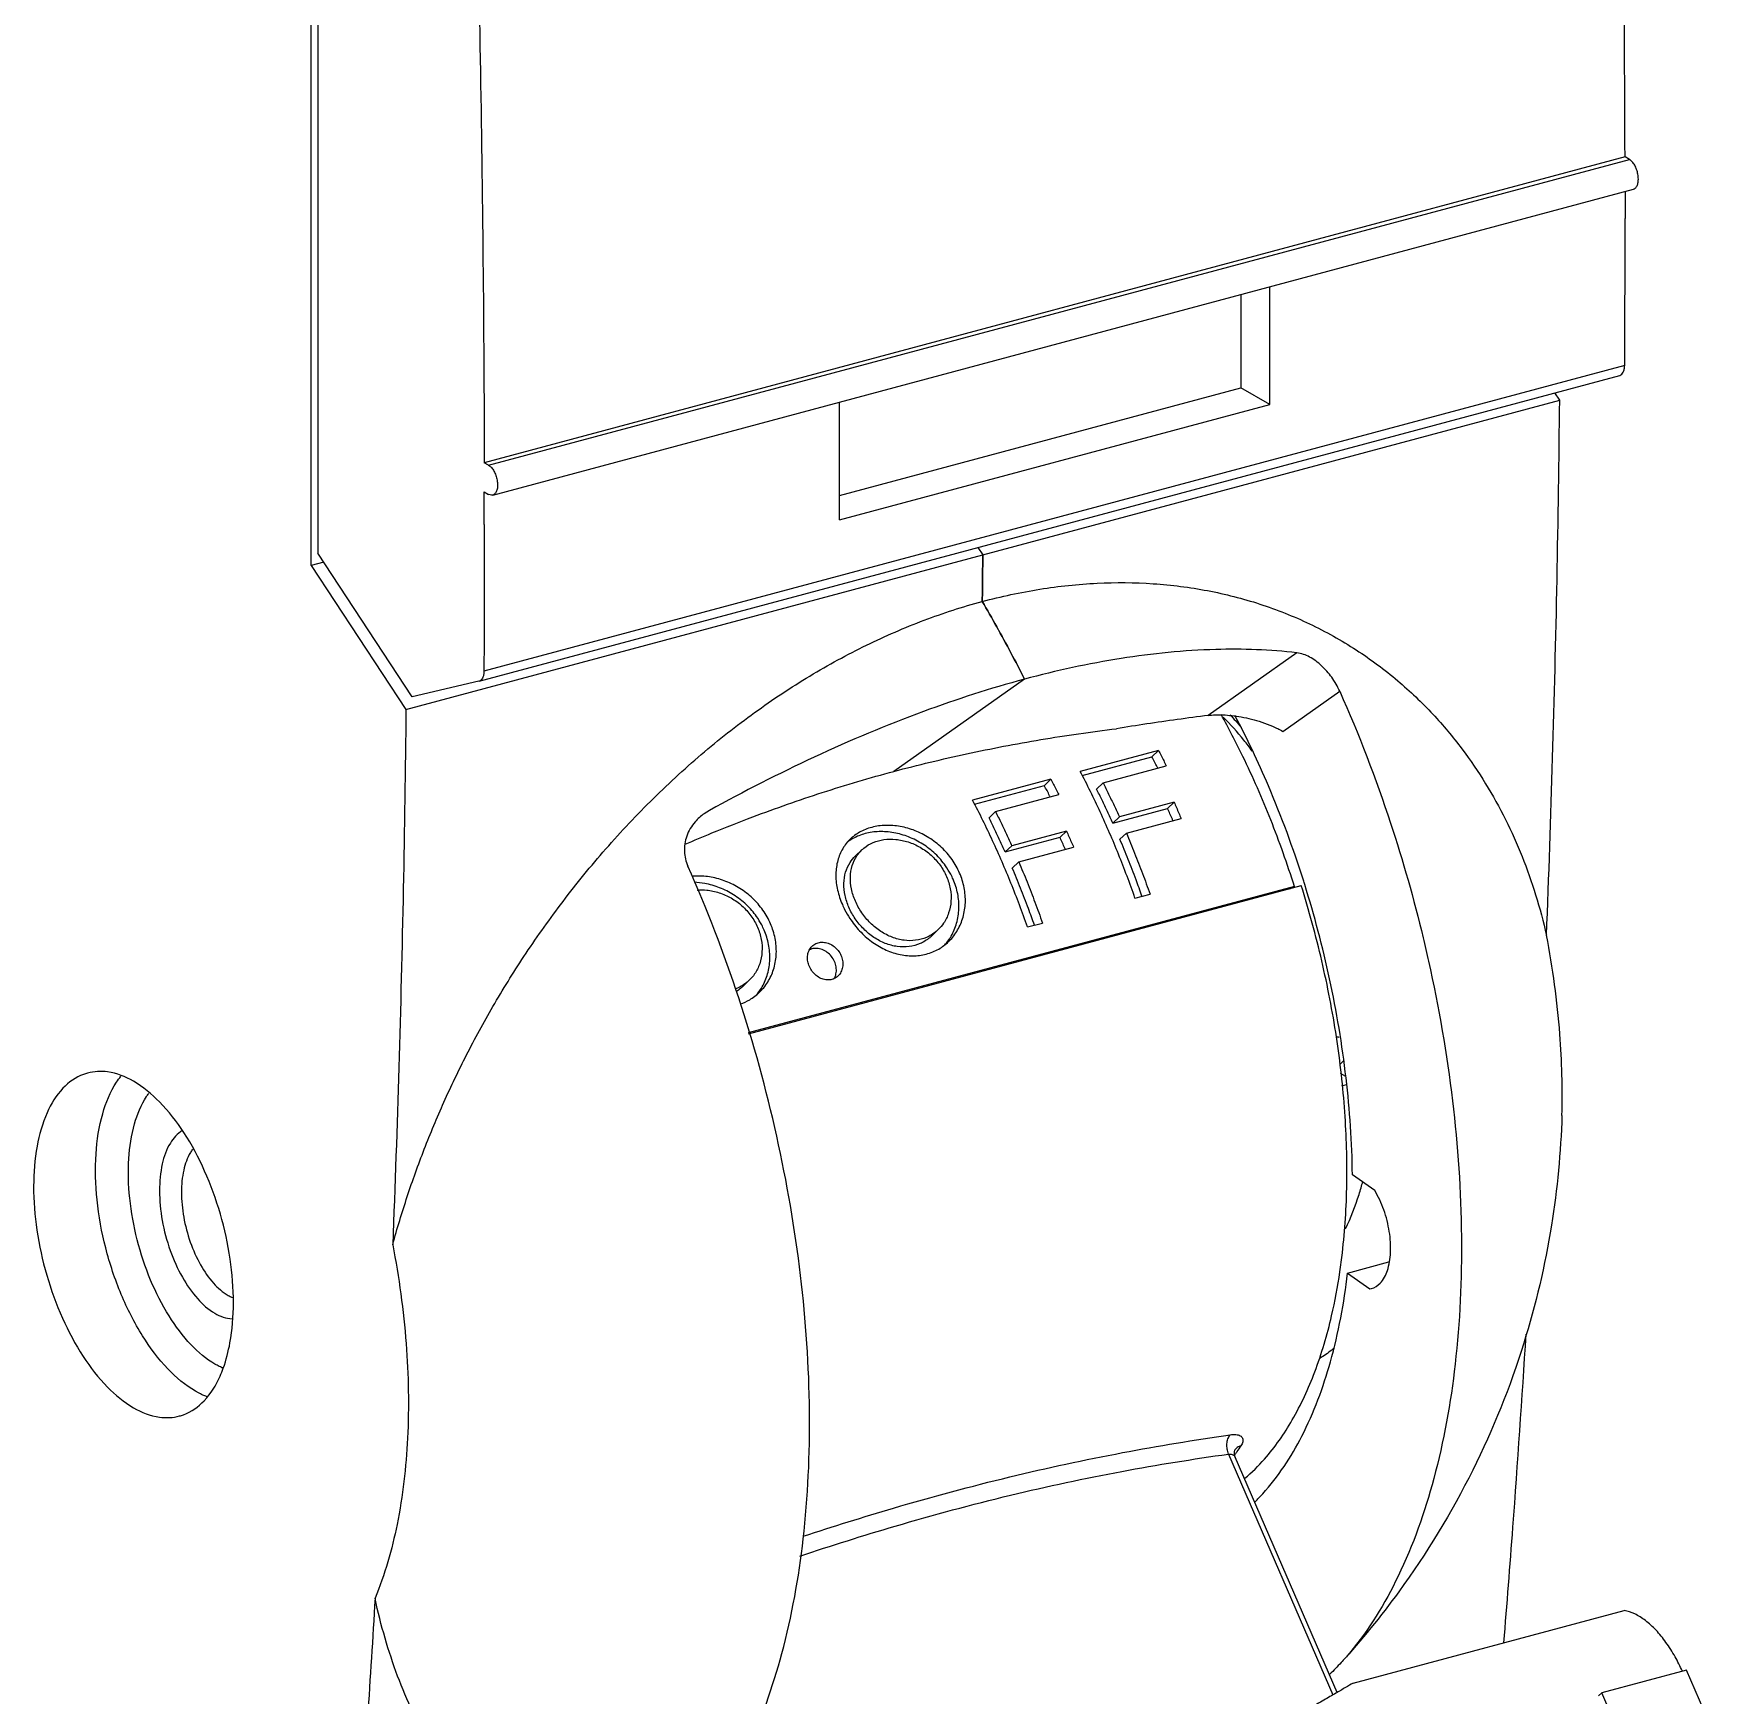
# Model space of a CAD drawing. Extents: x -77 to 255, y -304 to -148.
# Drawn here: x -9.47 to 11.81, y -242.28 to -221.22 of the extents above; entities that cross this region are included whole.
import ezdxf

# ---------------------------------------------------------------- set-up
doc = ezdxf.new("R2010")
doc.units = 0
doc.header["$LTSCALE"] = 1.21
doc.header["$MEASUREMENT"] = 0
doc.layers.get('0').update_dxf_attribs({"linetype": 'CONTINUOUS'})

msp = doc.modelspace()

# ---------------------------------------------------------------- linework, layer by layer
for p, q in [((-5.951, -227.964), (-5.951, -210.386)), ((-5.868, -210.363), (-5.868, -227.806)), ((10.705, -222.783), (-3.758, -226.659)), ((-3.702, -226.692), (10.761, -222.815)), ((10.761, -222.815), (10.705, -222.783)), ((-3.65, -227.069), (10.813, -223.192)), ((5.836, -224.526), (5.836, -225.71)), ((-3.823, -229.428), (10.64, -225.552)), ((10.701, -225.425), (-3.762, -229.302)), ((0.746, -227.074), (5.836, -225.71)), ((6.2, -225.92), (5.836, -225.71)), ((9.877, -225.866), (9.815, -225.773)), ((-4.751, -229.787), (9.877, -225.866)), ((0.745, -227.382), (6.2, -225.92)), ((-3.702, -226.692), (-3.758, -226.659)), ((-3.757, -227.028), (-3.702, -227.06)), ((2.501, -227.733), (2.563, -227.826)), ((-5.793, -227.921), (-5.951, -227.964)), ((-4.672, -229.625), (-5.868, -227.806)), ((-5.951, -227.963), (-4.751, -229.787)), ((6.546, -229.069), (5.421, -229.863)), ((-3.825, -229.429), (-4.672, -229.625)), ((-3.823, -229.428), (-3.825, -229.429)), ((3.091, -229.403), (1.435, -230.571)), ((6.366, -230.064), (7.088, -229.556)), ((4.789, -230.306), (3.798, -230.572)), ((3.823, -230.622), (4.707, -230.385)), ((4.088, -230.715), (4.889, -230.501)), ((4.707, -230.385), (4.789, -230.306)), ((3.426, -230.672), (2.434, -230.937)), ((3.343, -230.751), (3.426, -230.672)), ((4.005, -230.795), (4.088, -230.715)), ((2.459, -230.988), (3.343, -230.751)), ((2.724, -231.081), (3.526, -230.866)), ((-0.903, -231.066), (-0.97, -231.108)), ((2.642, -231.16), (2.724, -231.081)), ((4.212, -231.228), (4.906, -231.042)), ((4.212, -231.228), (4.294, -231.149)), ((4.988, -230.963), (4.294, -231.149)), ((4.906, -231.042), (4.988, -230.963)), ((3.624, -231.329), (2.93, -231.515)), ((3.542, -231.407), (3.624, -231.329)), ((4.301, -231.432), (4.383, -231.354)), ((4.383, -231.354), (5.077, -231.168)), ((1.028, -231.567), (0.946, -231.646)), ((2.848, -231.593), (3.542, -231.407)), ((2.848, -231.593), (2.93, -231.515)), ((3.019, -231.719), (3.714, -231.533)), ((2.937, -231.798), (3.019, -231.719)), ((6.514, -232.031), (-0.41, -233.886)), ((-0.407, -233.897), (6.6, -232.019)), ((4.492, -232.178), (4.683, -232.127)), ((6.454, -232.058), (6.514, -232.031)), ((1.998, -232.577), (1.915, -232.656)), ((3.129, -232.543), (3.319, -232.493)), ((-0.399, -233.219), (-0.481, -233.298)), ((7.166, -234.438), (7.098, -234.399)), ((7.116, -234.556), (7.174, -234.54)), ((7.531, -235.883), (7.249, -235.684)), ((7.187, -236.931), (7.711, -236.788)), ((7.187, -236.931), (7.469, -237.13)), ((7.469, -237.13), (7.491, -237.125)), ((7.469, -237.13), (7.491, -237.125)), ((5.679, -239.224), (7.001, -242.276)), ((5.757, -239.174), (5.758, -239.171)), ((7.055, -242.245), (5.763, -239.262)), ((7.259, -242.126), (10.693, -241.206)), ((11.484, -241.961), (10.41, -242.249)), ((11.813, -242.721), (11.484, -241.961)), ((10.369, -242.288), (10.41, -242.249)), ((10.739, -243.009), (10.41, -242.249))]:
    msp.add_line(p, q)
msp.add_lwpolyline([(5.763, -239.262), (5.754, -239.232), (5.753, -239.193), (5.757, -239.174)])
for points, knots in [([(10.705, -222.783), (10.701, -221.077), (10.666, -217.652), (10.533, -212.494), (10.393, -209.043), (10.309, -207.311)], [0, 0, 0, 0, 5.116465, 10.27661, 15.478226, 15.478226, 15.478226, 15.478226]), ([(-4.154, -211.187), (-4.07, -212.919), (-3.929, -216.371), (-3.797, -221.528), (-3.762, -224.954), (-3.758, -226.659)], [0, 0, 0, 0, 5.201616, 10.361761, 15.478226, 15.478226, 15.478226, 15.478226]), ([(10.874, -223.064), (10.874, -223.044), (10.87, -223.003), (10.854, -222.944), (10.83, -222.889), (10.8, -222.845), (10.774, -222.823), (10.761, -222.815)], [0, 0, 0, 0, 0.0604585, 0.1229306, 0.1831774, 0.2373558, 0.2828728, 0.2828728, 0.2828728, 0.2828728]), ([(10.813, -223.192), (10.818, -223.191), (10.834, -223.184), (10.856, -223.158), (10.871, -223.115), (10.874, -223.082), (10.874, -223.064)], [0, 0, 0, 0, 0.0156992, 0.0518025, 0.0966641, 0.1507381, 0.1507381, 0.1507381, 0.1507381]), ([(10.706, -223.221), (10.706, -223.244), (10.706, -223.312), (10.706, -223.427), (10.706, -223.519), (10.706, -223.565)], [0, 0, 0, 0, 0.0678233, 0.2057235, 0.3436474, 0.3436474, 0.3436474, 0.3436474]), ([(10.701, -225.425), (10.702, -225.219), (10.704, -224.805), (10.706, -224.185), (10.706, -223.772), (10.706, -223.565)], [0, 0, 0, 0, 0.619497, 1.23969, 1.860598, 1.860598, 1.860598, 1.860598]), ([(6.202, -224.772), (6.202, -224.726), (6.202, -224.634), (6.202, -224.519), (6.202, -224.451), (6.202, -224.428)], [0, 0, 0, 0, 0.1379427, 0.2758429, 0.3436482, 0.3436482, 0.3436482, 0.3436482]), ([(6.2, -225.92), (6.2, -225.793), (6.202, -225.537), (6.201, -225.155), (6.202, -224.9), (6.202, -224.772)], [0, 0, 0, 0, 0.382206, 0.765263, 1.147995, 1.147995, 1.147995, 1.147995]), ([(10.64, -225.552), (10.649, -225.549), (10.667, -225.539), (10.686, -225.51), (10.698, -225.471), (10.7, -225.441), (10.701, -225.425)], [0, 0, 0, 0, 0.0272564, 0.0608124, 0.1013654, 0.1490655, 0.1490655, 0.1490655, 0.1490655]), ([(0.747, -226.234), (0.747, -226.188), (0.747, -226.096), (0.747, -225.982), (0.747, -225.913), (0.747, -225.89)], [0, 0, 0, 0, 0.1379172, 0.2758683, 0.3436422, 0.3436422, 0.3436422, 0.3436422]), ([(9.71, -232.649), (9.739, -231.9), (9.791, -230.397), (9.847, -228.136), (9.869, -226.624), (9.877, -225.866)], [0, 0, 0, 0, 2.248115, 4.509929, 6.785107, 6.785107, 6.785107, 6.785107]), ([(0.745, -227.382), (0.746, -227.255), (0.746, -227), (0.747, -226.617), (0.747, -226.362), (0.747, -226.234)], [0, 0, 0, 0, 0.382401, 0.765066, 1.147994, 1.147994, 1.147994, 1.147994]), ([(-3.702, -226.692), (-3.688, -226.7), (-3.663, -226.722), (-3.633, -226.766), (-3.609, -226.82), (-3.593, -226.88), (-3.589, -226.921), (-3.589, -226.941)], [0, 0, 0, 0, 0.0455232, 0.099706, 0.1599537, 0.2224219, 0.2828728, 0.2828728, 0.2828728, 0.2828728]), ([(-3.757, -227.441), (-3.757, -227.395), (-3.757, -227.303), (-3.757, -227.166), (-3.757, -227.074), (-3.757, -227.028)], [0, 0, 0, 0, 0.1379239, 0.2758241, 0.4137242, 0.4137242, 0.4137242, 0.4137242]), ([(-3.65, -227.069), (-3.655, -227.07), (-3.673, -227.072), (-3.691, -227.066), (-3.702, -227.06)], [0, 0, 0, 0, 0.01696717, 0.05359358, 0.05359358, 0.05359358, 0.05359358]), ([(-3.589, -226.941), (-3.589, -226.959), (-3.592, -226.992), (-3.607, -227.035), (-3.629, -227.061), (-3.645, -227.068), (-3.65, -227.069)], [0, 0, 0, 0, 0.0540802, 0.098943, 0.135045, 0.1507382, 0.1507382, 0.1507382, 0.1507382]), ([(-3.757, -227.441), (-3.757, -227.648), (-3.757, -228.062), (-3.759, -228.682), (-3.761, -229.095), (-3.762, -229.302)], [0, 0, 0, 0, 0.620908, 1.2411, 1.860598, 1.860598, 1.860598, 1.860598]), ([(2.556, -228.418), (2.557, -228.352), (2.558, -228.221), (2.561, -228.024), (2.562, -227.892), (2.563, -227.826)], [0, 0, 0, 0, 0.1971954, 0.3944888, 0.5918799, 0.5918799, 0.5918799, 0.5918799]), ([(2.556, -228.418), (2.797, -228.354), (3.279, -228.25), (4.006, -228.173), (4.72, -228.178), (5.412, -228.266), (6.078, -228.436), (6.712, -228.688), (7.299, -229.016), (7.822, -229.404), (8.267, -229.829), (8.637, -230.27), (8.942, -230.719), (9.195, -231.176), (9.406, -231.648), (9.58, -232.139), (9.67, -232.476), (9.71, -232.649)], [0, 0, 0, 0, 0.74825, 1.477566, 2.189015, 2.883242, 3.565692, 4.246086, 4.923762, 5.577175, 6.193474, 6.765715, 7.301383, 7.819175, 8.332498, 8.84955, 9.379604, 9.379604, 9.379604, 9.379604]), ([(-2.253, -231.596), (-2.06, -231.374), (-1.66, -230.945), (-1.018, -230.352), (-0.342, -229.82), (0.358, -229.356), (1.077, -228.964), (1.808, -228.646), (2.307, -228.485), (2.556, -228.418)], [0, 0, 0, 0, 0.880281, 1.75889, 2.618744, 3.457534, 4.27626, 5.07245, 5.846036, 5.846036, 5.846036, 5.846036]), ([(3.091, -229.403), (3.035, -229.291), (2.92, -229.068), (2.741, -228.739), (2.618, -228.524), (2.556, -228.418)], [0, 0, 0, 0, 0.378239, 0.752188, 1.12151, 1.12151, 1.12151, 1.12151]), ([(6.546, -229.069), (6.205, -229.029), (5.457, -229.003), (4.296, -229.12), (3.495, -229.295), (3.091, -229.403)], [0, 0, 0, 0, 1.031961, 2.236849, 3.489236, 3.489236, 3.489236, 3.489236]), ([(7.088, -229.556), (7.06, -229.494), (6.993, -229.377), (6.863, -229.229), (6.716, -229.118), (6.602, -229.076), (6.546, -229.069)], [0, 0, 0, 0, 0.2041395, 0.3999672, 0.5865869, 0.7541358, 0.7541358, 0.7541358, 0.7541358]), ([(-3.762, -229.302), (-3.762, -229.318), (-3.765, -229.347), (-3.777, -229.387), (-3.796, -229.415), (-3.814, -229.426), (-3.823, -229.428)], [0, 0, 0, 0, 0.0477001, 0.0882531, 0.1218092, 0.1490655, 0.1490655, 0.1490655, 0.1490655]), ([(3.091, -229.403), (2.658, -229.52), (1.754, -229.811), (0.421, -230.373), (-0.468, -230.827), (-0.903, -231.066)], [0, 0, 0, 0, 1.345321, 2.845197, 4.336027, 4.336027, 4.336027, 4.336027]), ([(7.088, -229.556), (7.331, -230.101), (7.726, -231.13), (8.028, -232.19), (8.145, -232.679)], [0, 0, 0, 0, 1.791579, 3.301128, 3.301128, 3.301128, 3.301128]), ([(-4.751, -229.787), (-4.759, -230.545), (-4.781, -232.057), (-4.837, -234.318), (-4.889, -235.821), (-4.919, -236.57)], [0, 0, 0, 0, 2.275178, 4.536993, 6.785107, 6.785107, 6.785107, 6.785107]), ([(5.421, -229.863), (5.29, -229.879), (5.03, -229.914), (4.642, -229.969), (4.386, -230.009), (4.258, -230.03)], [0, 0, 0, 0, 0.395763, 0.787455, 1.17489, 1.17489, 1.17489, 1.17489]), ([(5.421, -229.863), (5.45, -229.859), (5.512, -229.854), (5.612, -229.854), (5.723, -229.863), (5.843, -229.88), (5.971, -229.907), (6.103, -229.946), (6.237, -229.997), (6.324, -230.04), (6.366, -230.064)], [0, 0, 0, 0, 0.0866927, 0.1870201, 0.29888, 0.4212106, 0.5520912, 0.6899085, 0.8337008, 0.980763, 0.980763, 0.980763, 0.980763]), ([(6.514, -232.031), (6.424, -231.745), (6.225, -231.187), (5.908, -230.462), (5.681, -230.026), (5.585, -229.852)], [0, 0, 0, 0, 0.897808, 1.776187, 2.371879, 2.371879, 2.371879, 2.371879]), ([(6.627, -231.951), (6.498, -231.545), (6.237, -230.836), (5.914, -230.154), (5.76, -229.863)], [0, 0, 0, 0, 1.276812, 2.262281, 2.262281, 2.262281, 2.262281]), ([(1.435, -230.571), (1.741, -230.49), (2.359, -230.341), (3.301, -230.161), (3.937, -230.069), (4.258, -230.03)], [0, 0, 0, 0, 0.948047, 1.907059, 2.876342, 2.876342, 2.876342, 2.876342]), ([(5.98, -230.314), (5.945, -230.267), (5.829, -230.118), (5.702, -229.975), (5.61, -229.883)], [0, 0, 0, 0, 0.1758004, 0.5692307, 0.5692307, 0.5692307, 0.5692307]), ([(4.782, -230.529), (4.779, -230.524), (4.765, -230.498), (4.741, -230.45), (4.718, -230.407), (4.707, -230.385)], [0, 0, 0, 0, 0.0168328, 0.0896869, 0.1622828, 0.1622828, 0.1622828, 0.1622828]), ([(4.789, -230.306), (4.801, -230.327), (4.823, -230.37), (4.856, -230.435), (4.878, -230.479), (4.889, -230.501)], [0, 0, 0, 0, 0.0726516, 0.1455513, 0.2186926, 0.2186926, 0.2186926, 0.2186926]), ([(-0.871, -231.352), (-0.699, -231.281), (-0.237, -231.099), (0.529, -230.831), (1.131, -230.653), (1.435, -230.571)], [0, 0, 0, 0, 0.555571, 1.489437, 2.435673, 2.435673, 2.435673, 2.435673]), ([(3.426, -230.672), (3.437, -230.693), (3.46, -230.736), (3.493, -230.801), (3.515, -230.844), (3.526, -230.866)], [0, 0, 0, 0, 0.0726516, 0.1455513, 0.2186926, 0.2186926, 0.2186926, 0.2186926]), ([(4.492, -232.178), (4.427, -231.991), (4.289, -231.623), (4.057, -231.087), (3.887, -230.741), (3.798, -230.572)], [0, 0, 0, 0, 0.593902, 1.178774, 1.751291, 1.751291, 1.751291, 1.751291]), ([(4.088, -230.715), (4.111, -230.763), (4.158, -230.858), (4.227, -231.003), (4.272, -231.1), (4.294, -231.149)], [0, 0, 0, 0, 0.1590433, 0.3191212, 0.4801652, 0.4801652, 0.4801652, 0.4801652]), ([(3.129, -232.543), (3.064, -232.357), (2.925, -231.989), (2.694, -231.453), (2.523, -231.106), (2.434, -230.937)], [0, 0, 0, 0, 0.593902, 1.178774, 1.751291, 1.751291, 1.751291, 1.751291]), ([(3.418, -230.895), (3.415, -230.89), (3.402, -230.863), (3.377, -230.815), (3.354, -230.772), (3.343, -230.751)], [0, 0, 0, 0, 0.0168328, 0.0896869, 0.1622828, 0.1622828, 0.1622828, 0.1622828]), ([(4.212, -231.228), (4.19, -231.179), (4.145, -231.082), (4.076, -230.937), (4.029, -230.842), (4.005, -230.795)], [0, 0, 0, 0, 0.1610224, 0.3210442, 0.4799928, 0.4799928, 0.4799928, 0.4799928]), ([(2.724, -231.081), (2.748, -231.128), (2.795, -231.224), (2.863, -231.368), (2.908, -231.466), (2.93, -231.515)], [0, 0, 0, 0, 0.1590433, 0.3191212, 0.4801652, 0.4801652, 0.4801652, 0.4801652]), ([(4.973, -231.195), (4.971, -231.19), (4.959, -231.161), (4.936, -231.11), (4.916, -231.064), (4.906, -231.042)], [0, 0, 0, 0, 0.0192301, 0.0936373, 0.1678563, 0.1678563, 0.1678563, 0.1678563]), ([(4.988, -230.963), (4.998, -230.986), (5.018, -231.031), (5.048, -231.099), (5.068, -231.145), (5.077, -231.168)], [0, 0, 0, 0, 0.0742285, 0.1486393, 0.2232256, 0.2232256, 0.2232256, 0.2232256]), ([(-1.084, -231.211), (-1.13, -231.264), (-1.202, -231.384), (-1.233, -231.585), (-1.202, -231.714), (-1.177, -231.771)], [0, 0, 0, 0, 0.2111883, 0.408222, 0.5970256, 0.5970256, 0.5970256, 0.5970256]), ([(2.269, -231.861), (2.243, -231.8), (2.177, -231.683), (2.045, -231.532), (1.885, -231.408), (1.707, -231.317), (1.52, -231.264), (1.333, -231.249), (1.156, -231.273), (1.002, -231.334), (0.917, -231.397), (0.881, -231.43)], [0, 0, 0, 0, 0.197473, 0.398762, 0.600762, 0.799213, 0.994366, 1.181389, 1.358287, 1.525478, 1.672283, 1.672283, 1.672283, 1.672283]), ([(2.157, -231.875), (2.137, -231.839), (2.08, -231.746), (1.964, -231.612), (1.805, -231.488), (1.626, -231.397), (1.438, -231.343), (1.25, -231.328), (1.073, -231.352), (0.955, -231.399), (0.897, -231.434), (0.888, -231.439)], [0, 0, 0, 0, 0.124711, 0.325268, 0.527631, 0.726907, 0.923051, 1.110682, 1.288201, 1.455864, 1.488222, 1.488222, 1.488222, 1.488222]), ([(2.848, -231.593), (2.826, -231.545), (2.781, -231.447), (2.713, -231.303), (2.665, -231.207), (2.642, -231.16)], [0, 0, 0, 0, 0.1610224, 0.3210442, 0.4799928, 0.4799928, 0.4799928, 0.4799928]), ([(3.624, -231.329), (3.634, -231.351), (3.654, -231.397), (3.684, -231.465), (3.704, -231.51), (3.714, -231.533)], [0, 0, 0, 0, 0.0742285, 0.1486393, 0.2232257, 0.2232257, 0.2232257, 0.2232257]), ([(4.383, -231.354), (4.419, -231.438), (4.489, -231.608), (4.589, -231.866), (4.652, -232.039), (4.683, -232.127)], [0, 0, 0, 0, 0.2746473, 0.5512187, 0.8293639, 0.8293639, 0.8293639, 0.8293639]), ([(0.881, -231.43), (0.878, -231.434), (0.837, -231.474), (0.769, -231.566), (0.711, -231.722), (0.693, -231.897), (0.716, -232.08), (0.756, -232.2), (0.782, -232.259)], [0, 0, 0, 0, 0.0138511, 0.1733264, 0.3364561, 0.5100596, 0.6944392, 0.8869929, 0.8869929, 0.8869929, 0.8869929]), ([(0.947, -232.215), (0.925, -232.166), (0.893, -232.065), (0.878, -231.912), (0.9, -231.767), (0.954, -231.65), (1.004, -231.59), (1.028, -231.567)], [0, 0, 0, 0, 0.1612286, 0.3143014, 0.4586721, 0.5947187, 0.694058, 0.694058, 0.694058, 0.694058]), ([(1.028, -231.567), (1.037, -231.559), (1.08, -231.521), (1.171, -231.466), (1.311, -231.429), (1.464, -231.428), (1.62, -231.461), (1.772, -231.529), (1.91, -231.629), (2.025, -231.755), (2.082, -231.854), (2.104, -231.905)], [0, 0, 0, 0, 0.035632, 0.171757, 0.314455, 0.464842, 0.624674, 0.790171, 0.961188, 1.131982, 1.299175, 1.299175, 1.299175, 1.299175]), ([(3.61, -231.561), (3.607, -231.555), (3.595, -231.526), (3.572, -231.475), (3.552, -231.43), (3.542, -231.407)], [0, 0, 0, 0, 0.0192301, 0.0936373, 0.1678563, 0.1678563, 0.1678563, 0.1678563]), ([(4.581, -232.154), (4.557, -232.084), (4.5, -231.927), (4.407, -231.687), (4.337, -231.517), (4.301, -231.432)], [0, 0, 0, 0, 0.2228328, 0.4995518, 0.7743, 0.7743, 0.7743, 0.7743]), ([(-4.919, -236.57), (-4.862, -236.365), (-4.739, -235.957), (-4.522, -235.355), (-4.272, -234.756), (-3.982, -234.152), (-3.646, -233.535), (-3.251, -232.898), (-2.788, -232.242), (-2.44, -231.811), (-2.253, -231.596)], [0, 0, 0, 0, 0.638146, 1.275317, 1.921211, 2.585384, 3.281905, 4.02835, 4.832699, 5.689035, 5.689035, 5.689035, 5.689035]), ([(-1.671, -244.543), (-1.442, -244.378), (-0.955, -243.909), (-0.374, -242.955), (0.066, -241.708), (0.325, -240.256), (0.397, -238.648), (0.28, -236.936), (-0.023, -235.18), (-0.501, -233.441), (-0.933, -232.316), (-1.177, -231.771)], [0, 0, 0, 0, 0.848546, 2.002441, 3.317779, 4.793973, 6.411306, 8.137241, 9.931122, 11.747448, 13.539168, 13.539168, 13.539168, 13.539168]), ([(0.865, -232.294), (0.844, -232.245), (0.812, -232.146), (0.796, -231.994), (0.817, -231.85), (0.87, -231.732), (0.921, -231.67), (0.946, -231.646)], [0, 0, 0, 0, 0.1587578, 0.3103612, 0.4541736, 0.590417, 0.6934346, 0.6934346, 0.6934346, 0.6934346]), ([(3.019, -231.719), (3.055, -231.803), (3.126, -231.973), (3.225, -232.231), (3.288, -232.405), (3.319, -232.493)], [0, 0, 0, 0, 0.2746473, 0.5512187, 0.8293639, 0.8293639, 0.8293639, 0.8293639]), ([(-0.128, -232.503), (-0.154, -232.443), (-0.22, -232.326), (-0.352, -232.174), (-0.512, -232.05), (-0.69, -231.96), (-0.877, -231.906), (-1.024, -231.894), (-1.106, -231.9), (-1.125, -231.902)], [0, 0, 0, 0, 0.197473, 0.398762, 0.600762, 0.799213, 0.994366, 1.181389, 1.239433, 1.239433, 1.239433, 1.239433]), ([(-0.24, -232.518), (-0.259, -232.481), (-0.316, -232.388), (-0.432, -232.255), (-0.592, -232.131), (-0.77, -232.04), (-0.941, -231.991), (-1.051, -231.979), (-1.095, -231.977)], [0, 0, 0, 0, 0.124711, 0.325268, 0.527631, 0.726907, 0.923051, 1.056952, 1.056952, 1.056952, 1.056952]), ([(2.104, -231.905), (2.125, -231.955), (2.157, -232.057), (2.166, -232.216), (2.137, -232.366), (2.077, -232.488), (2.023, -232.553), (1.997, -232.577)], [0, 0, 0, 0, 0.1623007, 0.319618, 0.4715796, 0.6168319, 0.7224457, 0.7224457, 0.7224457, 0.7224457]), ([(2.12, -232.723), (2.135, -232.702), (2.182, -232.631), (2.239, -232.494), (2.267, -232.31), (2.251, -232.12), (2.213, -231.998), (2.187, -231.939)], [0, 0, 0, 0, 0.0765556, 0.2544584, 0.4395015, 0.6293686, 0.8213486, 0.8213486, 0.8213486, 0.8213486]), ([(2.128, -232.729), (2.132, -232.726), (2.176, -232.682), (2.251, -232.584), (2.32, -232.418), (2.349, -232.234), (2.333, -232.043), (2.295, -231.92), (2.269, -231.861)], [0, 0, 0, 0, 0.0148768, 0.1879594, 0.3650436, 0.5495841, 0.7399558, 0.9340153, 0.9340153, 0.9340153, 0.9340153]), ([(3.218, -232.52), (3.193, -232.45), (3.136, -232.293), (3.044, -232.052), (2.973, -231.882), (2.937, -231.798)], [0, 0, 0, 0, 0.2228328, 0.4995518, 0.7743, 0.7743, 0.7743, 0.7743]), ([(-1.059, -232.075), (-1.018, -232.071), (-0.924, -232.072), (-0.777, -232.104), (-0.625, -232.171), (-0.487, -232.271), (-0.372, -232.398), (-0.315, -232.496), (-0.293, -232.547)], [0, 0, 0, 0, 0.1218131, 0.2816449, 0.4471418, 0.6181593, 0.788953, 0.9561462, 0.9561462, 0.9561462, 0.9561462]), ([(1.997, -232.577), (1.988, -232.586), (1.944, -232.625), (1.851, -232.682), (1.711, -232.719), (1.561, -232.718), (1.41, -232.678), (1.264, -232.603), (1.134, -232.497), (1.024, -232.366), (0.969, -232.266), (0.947, -232.215)], [0, 0, 0, 0, 0.037513, 0.178123, 0.320871, 0.468003, 0.623404, 0.785427, 0.954994, 1.126116, 1.293912, 1.293912, 1.293912, 1.293912]), ([(7.09, -236.914), (7.102, -236.834), (7.15, -236.464), (7.192, -235.787), (7.164, -234.873), (7.058, -233.927), (6.872, -232.968), (6.699, -232.334), (6.6, -232.019)], [0, 0, 0, 0, 0.245062, 1.117168, 2.030864, 2.986706, 3.96833, 4.95856, 4.95856, 4.95856, 4.95856]), ([(7.249, -235.684), (7.244, -235.274), (7.187, -234.439), (6.981, -233.209), (6.767, -232.399), (6.645, -232.007)], [0, 0, 0, 0, 1.229227, 2.504785, 3.737908, 3.737908, 3.737908, 3.737908]), ([(0.811, -232.323), (0.831, -232.361), (0.886, -232.456), (0.997, -232.596), (1.145, -232.729), (1.312, -232.831), (1.49, -232.895), (1.672, -232.917), (1.847, -232.895), (2.003, -232.831), (2.091, -232.765), (2.128, -232.729)], [0, 0, 0, 0, 0.12861, 0.330598, 0.531056, 0.725007, 0.91353, 1.094265, 1.268358, 1.438659, 1.593842, 1.593842, 1.593842, 1.593842]), ([(1.915, -232.656), (1.907, -232.664), (1.863, -232.703), (1.77, -232.761), (1.627, -232.799), (1.475, -232.797), (1.323, -232.756), (1.178, -232.679), (1.049, -232.572), (0.941, -232.442), (0.887, -232.344), (0.865, -232.294)], [0, 0, 0, 0, 0.0347, 0.17731, 0.322575, 0.471759, 0.628455, 0.790747, 0.959544, 1.128861, 1.294, 1.294, 1.294, 1.294]), ([(-0.293, -232.547), (-0.271, -232.597), (-0.24, -232.7), (-0.23, -232.858), (-0.259, -233.009), (-0.319, -233.131), (-0.374, -233.195), (-0.399, -233.219)], [0, 0, 0, 0, 0.1623007, 0.319618, 0.4715796, 0.6168319, 0.7224457, 0.7224457, 0.7224457, 0.7224457]), ([(-0.276, -233.365), (-0.261, -233.345), (-0.215, -233.274), (-0.158, -233.137), (-0.13, -232.953), (-0.146, -232.763), (-0.184, -232.64), (-0.21, -232.582)], [0, 0, 0, 0, 0.0765556, 0.2544584, 0.4395015, 0.6293686, 0.8213486, 0.8213486, 0.8213486, 0.8213486]), ([(-0.269, -233.371), (-0.265, -233.368), (-0.22, -233.324), (-0.146, -233.226), (-0.076, -233.06), (-0.048, -232.876), (-0.063, -232.686), (-0.102, -232.562), (-0.128, -232.503)], [0, 0, 0, 0, 0.0148768, 0.1879594, 0.3650436, 0.5495841, 0.7399558, 0.9340153, 0.9340153, 0.9340153, 0.9340153]), ([(0.358, -233.029), (0.35, -233.007), (0.339, -232.963), (0.34, -232.897), (0.359, -232.835), (0.384, -232.801), (0.399, -232.786), (0.399, -232.786)], [0, 0, 0, 0, 0.0687576, 0.1348965, 0.1978318, 0.2581517, 0.2598197, 0.2598197, 0.2598197, 0.2598197]), ([(0.682, -232.979), (0.672, -232.957), (0.646, -232.914), (0.592, -232.863), (0.529, -232.828), (0.461, -232.812), (0.403, -232.817), (0.372, -232.829), (0.361, -232.834)], [0, 0, 0, 0, 0.0740341, 0.1478363, 0.2198602, 0.2888232, 0.3544076, 0.3895232, 0.3895232, 0.3895232, 0.3895232]), ([(0.399, -232.786), (0.413, -232.773), (0.447, -232.75), (0.507, -232.734), (0.572, -232.738), (0.636, -232.76), (0.694, -232.8), (0.741, -232.854), (0.763, -232.896), (0.772, -232.918)], [0, 0, 0, 0, 0.0581337, 0.1192178, 0.1831536, 0.2503916, 0.3206265, 0.3920474, 0.4626311, 0.4626311, 0.4626311, 0.4626311]), ([(8.145, -232.679), (8.169, -232.779), (8.327, -233.461), (8.545, -234.72), (8.662, -236.432), (8.59, -238.04), (8.331, -239.493), (7.892, -240.739), (7.43, -241.497), (7.142, -241.827), (7.105, -241.867)], [0, 0, 0, 0, 0.306959, 2.100737, 3.826599, 5.443893, 6.92008, 8.235437, 9.389365, 9.550653, 9.550653, 9.550653, 9.550653]), ([(9.905, -234.931), (9.915, -234.588), (9.894, -233.822), (9.789, -233.063), (9.71, -232.649)], [0, 0, 0, 0, 1.028675, 2.293838, 2.293838, 2.293838, 2.293838]), ([(0.727, -233.164), (0.713, -233.178), (0.679, -233.201), (0.619, -233.217), (0.555, -233.213), (0.492, -233.189), (0.435, -233.148), (0.388, -233.094), (0.367, -233.051), (0.358, -233.029)], [0, 0, 0, 0, 0.0593335, 0.1202444, 0.1833337, 0.2497837, 0.3197311, 0.3913191, 0.4621336, 0.4621336, 0.4621336, 0.4621336]), ([(0.679, -233.199), (0.681, -233.195), (0.694, -233.171), (0.708, -233.121), (0.706, -233.049), (0.692, -233.002), (0.682, -232.979)], [0, 0, 0, 0, 0.0134304, 0.0814821, 0.1529041, 0.2268384, 0.2268384, 0.2268384, 0.2268384]), ([(0.772, -232.918), (0.78, -232.94), (0.79, -232.984), (0.788, -233.052), (0.768, -233.114), (0.743, -233.149), (0.728, -233.164), (0.727, -233.164)], [0, 0, 0, 0, 0.0690152, 0.1361313, 0.2005598, 0.2623249, 0.2635456, 0.2635456, 0.2635456, 0.2635456]), ([(-0.399, -233.219), (-0.408, -233.228), (-0.453, -233.268), (-0.513, -233.304), (-0.566, -233.325), (-0.576, -233.329)], [0, 0, 0, 0, 0.0375134, 0.1781226, 0.20883, 0.20883, 0.20883, 0.20883]), ([(-0.481, -233.298), (-0.49, -233.306), (-0.515, -233.329), (-0.543, -233.349), (-0.562, -233.361)], [0, 0, 0, 0, 0.0346998, 0.1025296, 0.1025296, 0.1025296, 0.1025296]), ([(-0.511, -233.518), (-0.47, -233.504), (-0.383, -233.465), (-0.306, -233.407), (-0.269, -233.371)], [0, 0, 0, 0, 0.1296471, 0.2848302, 0.2848302, 0.2848302, 0.2848302]), ([(7.046, -233.932), (7.053, -233.934), (7.065, -233.936), (7.078, -233.939), (7.083, -233.94)], [0, 0, 0, 0, 0.02089025, 0.03808535, 0.03808535, 0.03808535, 0.03808535]), ([(-8.787, -234.395), (-8.805, -234.4), (-8.923, -234.436), (-9.131, -234.586), (-9.328, -234.914), (-9.447, -235.341), (-9.485, -235.845), (-9.442, -236.395), (-9.318, -236.957), (-9.122, -237.497), (-8.866, -237.978), (-8.565, -238.368), (-8.326, -238.566), (-8.205, -238.636)], [0, 0, 0, 0, 0.054257, 0.370394, 0.738696, 1.180562, 1.689306, 2.247091, 2.830623, 3.411046, 3.963908, 4.460273, 4.881471, 4.881471, 4.881471, 4.881471]), ([(-8.205, -234.499), (-8.305, -234.441), (-8.498, -234.363), (-8.705, -234.373), (-8.787, -234.395)], [0, 0, 0, 0, 0.349579, 0.6041796, 0.6041796, 0.6041796, 0.6041796]), ([(-7.419, -238.426), (-7.549, -238.351), (-7.801, -238.137), (-8.114, -237.716), (-8.378, -237.196), (-8.571, -236.615), (-8.68, -236.015), (-8.697, -235.44), (-8.621, -234.932), (-8.5, -234.633), (-8.42, -234.511)], [0, 0, 0, 0, 0.447964, 0.976485, 1.566801, 2.189005, 2.808372, 3.390582, 3.907043, 4.341539, 4.341539, 4.341539, 4.341539]), ([(-6.982, -237.815), (-6.951, -237.648), (-6.924, -237.291), (-6.968, -236.741), (-7.091, -236.179), (-7.287, -235.639), (-7.543, -235.158), (-7.844, -234.768), (-8.083, -234.57), (-8.205, -234.499)], [0, 0, 0, 0, 0.508744, 1.06653, 1.650061, 2.230484, 2.783346, 3.279711, 3.700909, 3.700909, 3.700909, 3.700909]), ([(-7.172, -238.084), (-7.284, -238.019), (-7.503, -237.832), (-7.775, -237.466), (-8.003, -237.015), (-8.17, -236.512), (-8.264, -235.993), (-8.279, -235.496), (-8.214, -235.057), (-8.109, -234.798), (-8.04, -234.693)], [0, 0, 0, 0, 0.390158, 0.849389, 1.361096, 1.899432, 2.434731, 2.937808, 3.38439, 3.76063, 3.76063, 3.76063, 3.76063]), ([(9.905, -234.931), (9.891, -235.397), (9.798, -236.374), (9.441, -237.894), (8.807, -239.47), (7.99, -240.814), (7.365, -241.581), (7.105, -241.867)], [0, 0, 0, 0, 1.399612, 2.935036, 4.668768, 6.473514, 7.631347, 7.631347, 7.631347, 7.631347]), ([(-7.587, -235.123), (-7.649, -235.161), (-7.764, -235.293), (-7.857, -235.562), (-7.875, -235.771), (-7.875, -235.885)], [0, 0, 0, 0, 0.2181909, 0.5012071, 0.842385, 0.842385, 0.842385, 0.842385]), ([(-7.456, -235.361), (-7.466, -235.374), (-7.519, -235.454), (-7.582, -235.637), (-7.597, -235.811), (-7.597, -235.905)], [0, 0, 0, 0, 0.0509812, 0.2870185, 0.570084, 0.570084, 0.570084, 0.570084]), ([(-7.875, -235.885), (-7.875, -236.011), (-7.85, -236.269), (-7.751, -236.639), (-7.601, -236.976), (-7.412, -237.251), (-7.2, -237.442), (-7.032, -237.507), (-6.955, -237.509)], [0, 0, 0, 0, 0.380082, 0.771681, 1.144956, 1.481108, 1.764771, 1.994973, 1.994973, 1.994973, 1.994973]), ([(-7.597, -235.905), (-7.597, -236.011), (-7.576, -236.226), (-7.494, -236.537), (-7.367, -236.822), (-7.208, -237.054), (-7.058, -237.187), (-6.968, -237.233), (-6.947, -237.241)], [0, 0, 0, 0, 0.316332, 0.644839, 0.96214, 1.246956, 1.485088, 1.550893, 1.550893, 1.550893, 1.550893]), ([(7.692, -236.898), (7.716, -236.825), (7.742, -236.658), (7.724, -236.397), (7.656, -236.13), (7.578, -235.961), (7.531, -235.883)], [0, 0, 0, 0, 0.230743, 0.497695, 0.780007, 1.052884, 1.052884, 1.052884, 1.052884]), ([(-4.919, -236.57), (-4.839, -236.984), (-4.727, -237.8), (-4.703, -238.991), (-4.827, -240.079), (-5.018, -240.75), (-5.142, -241.052)], [0, 0, 0, 0, 1.265163, 2.464437, 3.564518, 4.54223, 4.54223, 4.54223, 4.54223]), ([(7.491, -237.126), (7.532, -237.114), (7.625, -237.054), (7.673, -236.956), (7.692, -236.898)], [0, 0, 0, 0, 0.1293592, 0.3136508, 0.3136508, 0.3136508, 0.3136508]), ([(5.884, -239.531), (5.974, -239.456), (6.201, -239.231), (6.514, -238.782), (6.796, -238.166), (6.983, -237.531), (7.063, -237.101), (7.09, -236.914)], [0, 0, 0, 0, 0.349788, 0.956876, 1.629869, 2.372744, 2.938922, 2.938922, 2.938922, 2.938922]), ([(6.015, -239.827), (6.048, -239.794), (6.284, -239.549), (6.659, -238.974), (7.012, -238.02), (7.143, -237.31), (7.187, -236.931)], [0, 0, 0, 0, 0.138841, 1.019674, 2.031489, 3.175479, 3.175479, 3.175479, 3.175479]), ([(9.169, -241.616), (9.209, -241.128), (9.311, -239.824), (9.4, -238.52), (9.451, -237.704)], [0, 0, 0, 0, 1.470332, 3.922833, 3.922833, 3.922833, 3.922833]), ([(7.023, -237.877), (6.975, -237.916), (6.912, -237.963), (6.845, -238.005), (6.83, -238.014)], [0, 0, 0, 0, 0.1836833, 0.2365942, 0.2365942, 0.2365942, 0.2365942]), ([(-7.09, -238.126), (-7.099, -238.122), (-7.117, -238.113), (-7.144, -238.099), (-7.162, -238.089), (-7.172, -238.084)], [0, 0, 0, 0, 0.03012928, 0.06078794, 0.09198846, 0.09198846, 0.09198846, 0.09198846]), ([(-7.622, -238.741), (-7.604, -238.736), (-7.486, -238.699), (-7.278, -238.55), (-7.158, -238.35), (-7.108, -238.238)], [0, 0, 0, 0, 0.0542568, 0.3703945, 0.7386958, 0.7386958, 0.7386958, 0.7386958]), ([(-7.325, -238.475), (-7.336, -238.47), (-7.357, -238.46), (-7.388, -238.444), (-7.409, -238.432), (-7.419, -238.426)], [0, 0, 0, 0, 0.0347646, 0.07014, 0.1061407, 0.1061407, 0.1061407, 0.1061407]), ([(-8.205, -238.636), (-8.104, -238.695), (-7.911, -238.773), (-7.704, -238.763), (-7.622, -238.741)], [0, 0, 0, 0, 0.349579, 0.6041796, 0.6041796, 0.6041796, 0.6041796]), ([(0.286, -240.266), (0.665, -240.141), (1.533, -239.869), (2.881, -239.506), (4.306, -239.199), (5.242, -239.045), (5.699, -238.98)], [0, 0, 0, 0, 1.199939, 2.726973, 4.186968, 5.571397, 5.571397, 5.571397, 5.571397]), ([(5.679, -239.224), (5.67, -239.204), (5.659, -239.16), (5.656, -239.094), (5.668, -239.032), (5.687, -238.995), (5.699, -238.98)], [0, 0, 0, 0, 0.0669309, 0.1332007, 0.1972515, 0.2550276, 0.2550276, 0.2550276, 0.2550276]), ([(5.699, -238.98), (5.723, -238.976), (5.767, -238.974), (5.825, -238.985), (5.863, -239.021), (5.862, -239.073), (5.846, -239.104), (5.835, -239.119)], [0, 0, 0, 0, 0.0736994, 0.1300009, 0.1732427, 0.2174101, 0.2747888, 0.2747888, 0.2747888, 0.2747888]), ([(0.243, -240.517), (0.644, -240.384), (1.528, -240.104), (2.889, -239.738), (4.3, -239.436), (5.227, -239.287), (5.679, -239.224)], [0, 0, 0, 0, 1.267542, 2.780944, 4.226309, 5.595334, 5.595334, 5.595334, 5.595334]), ([(5.679, -239.224), (5.694, -239.223), (5.722, -239.224), (5.752, -239.242), (5.761, -239.257), (5.763, -239.262)], [0, 0, 0, 0, 0.04538644, 0.08330901, 0.09775618, 0.09775618, 0.09775618, 0.09775618]), ([(5.835, -239.119), (5.819, -239.124), (5.789, -239.137), (5.766, -239.161), (5.757, -239.173)], [0, 0, 0, 0, 0.05139759, 0.09621386, 0.09621386, 0.09621386, 0.09621386]), ([(-5.142, -241.052), (-5.202, -242.059), (-5.337, -244.063), (-5.58, -247.051), (-5.771, -249.031), (-5.874, -250.015)], [0, 0, 0, 0, 3.026623, 6.024796, 8.993766, 8.993766, 8.993766, 8.993766]), ([(-2.538, -244.76), (-2.661, -244.696), (-2.957, -244.523), (-3.388, -244.201), (-3.804, -243.798), (-4.149, -243.376), (-4.433, -242.943), (-4.668, -242.498), (-4.863, -242.037), (-5.023, -241.554), (-5.106, -241.222), (-5.142, -241.052)], [0, 0, 0, 0, 0.415875, 1.028754, 1.608049, 2.148944, 2.660902, 3.159455, 3.656529, 4.161038, 4.682933, 4.682933, 4.682933, 4.682933]), ([(11.432, -241.975), (11.404, -241.913), (11.341, -241.787), (11.231, -241.612), (11.106, -241.457), (10.973, -241.334), (10.836, -241.247), (10.739, -241.214), (10.693, -241.206)], [0, 0, 0, 0, 0.202983, 0.420337, 0.620377, 0.800701, 0.960773, 1.102734, 1.102734, 1.102734, 1.102734]), ([(7.259, -242.126), (7.227, -242.145), (7.153, -242.188), (7.03, -242.26), (6.878, -242.348), (6.693, -242.453), (6.47, -242.574), (6.203, -242.712), (5.883, -242.864), (5.501, -243.029), (5.06, -243.196), (4.573, -243.353), (4.06, -243.489), (3.541, -243.599), (3.041, -243.683), (2.579, -243.745), (2.162, -243.79), (1.787, -243.826), (1.45, -243.855), (1.146, -243.882), (0.874, -243.908), (0.631, -243.934), (0.479, -243.953), (0.407, -243.963)], [0, 0, 0, 0, 0.112896, 0.254733, 0.429046, 0.639908, 0.891846, 1.190168, 1.541593, 1.954915, 2.436925, 2.956547, 3.489025, 4.029583, 4.546067, 5.011244, 5.427668, 5.802883, 6.140805, 6.444719, 6.717056, 6.960717, 7.178052, 7.178052, 7.178052, 7.178052])]:
    msp.add_open_spline(points, degree=3, knots=knots)
for points in [[(2.563, -227.826), (2.562, -227.892), (2.561, -227.958), (2.561, -228.024)], [(2.561, -228.024), (2.56, -228.089), (2.559, -228.155), (2.558, -228.221)], [(2.558, -228.221), (2.558, -228.287), (2.557, -228.352), (2.556, -228.418)], [(2.556, -228.418), (2.618, -228.524), (2.68, -228.631), (2.74, -228.739)], [(2.74, -228.739), (2.8, -228.847), (2.86, -228.957), (2.918, -229.067)], [(2.918, -229.067), (2.977, -229.179), (3.035, -229.291), (3.091, -229.403)], [(5.697, -229.853), (5.746, -229.905), (5.794, -229.959), (5.841, -230.014)], [(-0.97, -231.108), (-1.011, -231.137), (-1.05, -231.172), (-1.084, -231.211)], [(-1.209, -231.495), (-1.097, -231.446), (-0.984, -231.398), (-0.871, -231.352)], [(0.888, -231.439), (0.874, -231.449), (0.86, -231.458), (0.847, -231.468)], [(2.187, -231.939), (2.178, -231.918), (2.168, -231.896), (2.157, -231.875)], [(6.645, -232.007), (6.639, -231.988), (6.633, -231.969), (6.627, -231.951)], [(0.782, -232.259), (0.791, -232.281), (0.801, -232.302), (0.811, -232.323)], [(-0.21, -232.582), (-0.219, -232.56), (-0.229, -232.539), (-0.24, -232.518)], [(2.082, -232.77), (2.095, -232.755), (2.108, -232.739), (2.12, -232.723)], [(-0.315, -233.413), (-0.301, -233.398), (-0.288, -233.382), (-0.276, -233.365)], [(7.135, -234.241), (7.12, -234.257), (7.103, -234.273), (7.085, -234.286)], [(-8.42, -234.511), (-8.403, -234.486), (-8.385, -234.46), (-8.366, -234.436)], [(-8.04, -234.693), (-8.036, -234.687), (-8.032, -234.681), (-8.028, -234.674)], [(-8.028, -234.674), (-8.023, -234.667), (-8.018, -234.66), (-8.012, -234.653)], [(7.358, -235.848), (7.366, -235.822), (7.373, -235.796), (7.38, -235.77)], [(7.162, -236.368), (7.23, -236.228), (7.286, -236.082), (7.333, -235.934)], [(7.333, -235.934), (7.342, -235.905), (7.35, -235.877), (7.358, -235.848)], [(-7.066, -238.134), (-7.029, -238.03), (-7.002, -237.923), (-6.982, -237.815)], [(-7.108, -238.238), (-7.093, -238.204), (-7.079, -238.169), (-7.066, -238.134)], [(-7.077, -238.132), (-7.081, -238.13), (-7.086, -238.128), (-7.09, -238.126)], [(-7.273, -238.497), (-7.291, -238.49), (-7.308, -238.483), (-7.325, -238.475)], [(5.784, -239.194), (5.776, -239.205), (5.767, -239.217), (5.759, -239.229)], [(5.785, -239.192), (5.785, -239.192), (5.784, -239.193), (5.784, -239.194)], [(5.835, -239.119), (5.819, -239.144), (5.802, -239.168), (5.785, -239.192)], [(7.105, -241.867), (7.059, -241.917), (7.012, -241.967), (6.963, -242.015)]]:
    msp.add_open_spline(points, degree=3)

doc.saveas('drawing.dxf')
